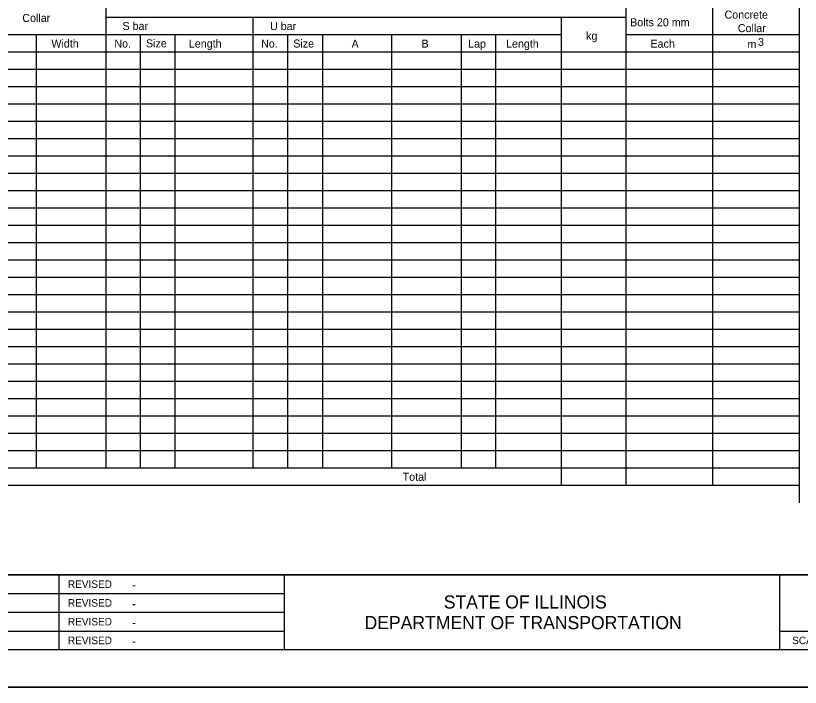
# Model space of a CAD drawing. Extents: x 53821 to 55221, y 43104 to 43593.
# Drawn here: x 54032.8 to 54241.8, y 43103.6 to 43282.6 of the extents above; entities that cross this region are included whole.
import ezdxf

# ---------------------------------------------------------------- set-up
doc = ezdxf.new("R2010")
doc.units = 0
for name, color, linetype in [('Design_EX_Roadway Notes', 7, 'Continuous'), ('Level 48', 7, 'Continuous'), ('Sheets_50 Reference Boundary', 7, 'Continuous'), ('Sheets_General Details', 7, 'Continuous'), ('Sheets_Printer Plotting Border', 7, 'Continuous')]:
    doc.layers.add(name, color=color, linetype=linetype)

msp = doc.modelspace()

# ---------------------------------------------------------------- linework, layer by layer
at = {"layer": 'Design_EX_Roadway Notes'}
for p, q in [((54056.84, 43288.1), (54056.84, 43226.74)), ((54195.41, 43226.74), (54195.41, 43288.1)), ((54218.5, 43226.74), (54218.5, 43288.1)), ((54241.6, 43157.45), (54241.6, 43288.1)), ((54056.84, 43282.16), (54195.41, 43282.16)), ((54096.1, 43226.74), (54096.1, 43282.16)), ((54178.25, 43226.74), (54178.25, 43282.16)), ((53971.39, 43277.54), (54178.25, 43277.54)), ((54038.36, 43226.74), (54038.36, 43277.54)), ((54066.08, 43226.74), (54066.08, 43277.54)), ((54075.31, 43226.74), (54075.31, 43277.54)), ((54105.34, 43226.74), (54105.34, 43277.54)), ((54114.58, 43226.74), (54114.58, 43277.54)), ((54133.05, 43226.74), (54133.05, 43277.54)), ((54151.53, 43226.74), (54151.53, 43277.54)), ((54160.76, 43226.74), (54160.76, 43277.54)), ((54195.41, 43277.54), (54241.6, 43277.54)), ((53918.27, 43272.93), (54241.6, 43272.93)), ((53918.27, 43268.31), (54241.6, 43268.31)), ((53918.27, 43263.69), (54241.6, 43263.69)), ((53918.27, 43259.07), (54241.6, 43259.07)), ((53918.27, 43254.45), (54241.6, 43254.45)), ((53918.27, 43249.83), (54241.6, 43249.83)), ((53918.27, 43245.21), (54241.6, 43245.21)), ((53918.27, 43240.59), (54241.6, 43240.59)), ((53918.27, 43235.97), (54241.6, 43235.97)), ((53918.27, 43231.36), (54241.6, 43231.36)), ((53918.27, 43226.74), (54241.6, 43226.74)), ((54038.36, 43180.54), (54038.36, 43226.74)), ((54056.84, 43226.74), (54056.84, 43180.54)), ((54066.08, 43180.54), (54066.08, 43226.74)), ((54075.31, 43180.54), (54075.31, 43226.74)), ((54096.1, 43180.54), (54096.1, 43226.74)), ((54105.34, 43180.54), (54105.34, 43226.74)), ((54114.58, 43180.54), (54114.58, 43226.74)), ((54133.05, 43180.54), (54133.05, 43226.74)), ((54151.53, 43180.54), (54151.53, 43226.74)), ((54160.76, 43180.54), (54160.76, 43226.74)), ((54178.25, 43180.54), (54178.25, 43226.74)), ((54195.41, 43180.54), (54195.41, 43226.74)), ((54218.5, 43180.54), (54218.5, 43226.74)), ((53918.27, 43222.12), (54241.6, 43222.12)), ((53918.27, 43217.5), (54241.6, 43217.5)), ((53918.27, 43212.88), (54241.6, 43212.88)), ((53918.27, 43208.26), (54241.6, 43208.26)), ((53918.27, 43203.64), (54241.6, 43203.64)), ((53918.27, 43199.02), (54241.6, 43199.02)), ((53918.27, 43194.4), (54241.6, 43194.4)), ((53918.27, 43189.78), (54241.6, 43189.78)), ((53918.27, 43185.17), (54241.6, 43185.17)), ((53918.27, 43180.54), (54241.6, 43180.54)), ((54038.36, 43162.07), (54038.36, 43180.54)), ((54056.84, 43180.54), (54056.84, 43162.07)), ((54066.08, 43162.07), (54066.08, 43180.54)), ((54075.31, 43162.07), (54075.31, 43180.54)), ((54096.1, 43162.07), (54096.1, 43180.54)), ((54105.34, 43162.07), (54105.34, 43180.54)), ((54114.58, 43162.07), (54114.58, 43180.54)), ((54133.05, 43162.07), (54133.05, 43180.54)), ((54151.53, 43162.07), (54151.53, 43180.54)), ((54160.76, 43162.07), (54160.76, 43180.54)), ((54178.25, 43157.45), (54178.25, 43180.54)), ((54195.41, 43157.45), (54195.41, 43180.54)), ((54218.5, 43157.45), (54218.5, 43180.54)), ((53918.27, 43175.93), (54241.6, 43175.93)), ((53918.27, 43171.31), (54241.6, 43171.31)), ((53918.27, 43166.69), (54241.6, 43166.69)), ((53918.27, 43162.07), (54241.6, 43162.07)), ((53918.27, 43157.45), (54241.6, 43157.45))]:
    msp.add_line(p, q, dxfattribs=at)
at = {"layer": 'Level 48'}
msp.add_lwpolyline([(53820.81, 43543.6), (54500.81, 43543.6), (54500.81, 43103.6), (53820.81, 43103.6)], close=True, dxfattribs=at)
at = {"layer": 'Sheets_50 Reference Boundary'}
msp.add_lwpolyline([(53860.81, 43533.6), (54490.81, 43533.6), (54490.81, 43133.6), (53860.81, 43133.6)], close=True, dxfattribs=at)
at = {"layer": 'Sheets_General Details'}
for p, q in [((54241.6, 43152.77), (54241.6, 43371.72)), ((53860.81, 43133.6), (54490.81, 43133.6)), ((54044.3, 43133.6), (54044.3, 43113.6)), ((54104.3, 43133.6), (54104.3, 43113.6)), ((54236.3, 43133.6), (54236.3, 43113.6)), ((53920.3, 43128.6), (54104.3, 43128.6)), ((53920.3, 43123.6), (54104.3, 43123.6)), ((53920.3, 43118.6), (54104.3, 43118.6)), ((54236.3, 43118.6), (54390.3, 43118.6)), ((54500.81, 43103.6), (53820.81, 43103.6))]:
    msp.add_line(p, q, dxfattribs=at)
msp.add_lwpolyline([(53860.81, 43533.6), (54490.81, 43533.6), (54490.81, 43113.6), (53860.81, 43113.6)], close=True, dxfattribs=at)
at = {"layer": 'Sheets_Printer Plotting Border'}
msp.add_lwpolyline([(53820.81, 43103.6), (54500.81, 43103.6), (54500.81, 43543.6), (53820.81, 43543.6)], close=True, dxfattribs=at)

# ---------------------------------------------------------------- texts
at = {"layer": 'Design_EX_Roadway Notes'}
for s, height, p in [('Collar', 2.133, (54034.55, 43280.9)), ('Concrete', 2.133, (54221.65, 43281.78)), ('S bar', 2.133, (54061.24, 43278.75)), ('U bar', 2.133, (54100.55, 43278.73)), ('Bolts 20 mm', 2.1333, (54196.5, 43279.74)), ('Collar', 2.133, (54225.19, 43278.18)), ('kg', 2.133, (54184.77, 43276.14)), ('Width', 2.133, (54042.29, 43274.07)), ('No.', 2.133, (54059.07, 43274.07)), ('Size', 2.133, (54067.5, 43274.13)), ('Length', 2.133, (54078.93, 43274.07)), ('No.', 2.133, (54098.17, 43274.07)), ('Size', 2.133, (54106.74, 43274.08)), ('A', 2.13, (54122.29, 43274.01)), ('B', 2.13, (54140.9, 43274.05)), ('Lap', 2.133, (54153.33, 43274.04)), ('Length', 2.133, (54163.43, 43274.04)), ('Each', 2.133, (54201.92, 43274.04)), ('m', 2.13, (54227.77, 43273.92)), ('3', 2.13, (54230.57, 43274.51)), ('Total', 2.133, (54135.88, 43158.63))]:
    msp.add_text(s, height=height, dxfattribs=at).set_placement(p)
at = {"layer": 'Sheets_General Details'}
for s, height, p in [('REVISED', 2, (54046.7, 43130.1)), ('-', 2.4, (54063.78, 43129.7)), ('REVISED', 2, (54046.7, 43125.1)), ('STATE OF ILLINOIS', 3.5, (54146.84, 43124.6)), ('-', 2.4, (54063.78, 43124.7)), ('REVISED', 2, (54046.7, 43120.1)), ('DEPARTMENT OF TRANSPORTATION', 3.5, (54125.74, 43119.1)), ('-', 2.4, (54063.78, 43119.7)), ('REVISED', 2, (54046.7, 43115.1)), ('-', 2.4, (54063.78, 43114.7)), ('SCALE:          ', 2, (54239.68, 43115.1))]:
    msp.add_text(s, height=height, dxfattribs=at).set_placement(p)

doc.saveas('drawing.dxf')
